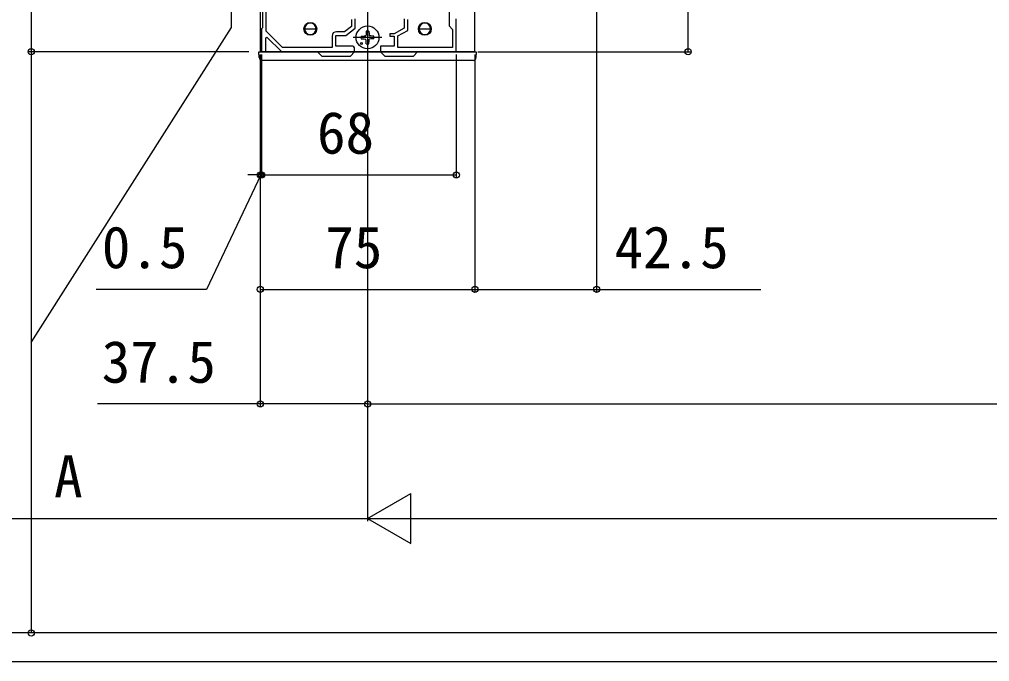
# Model space of a CAD drawing. Units: millimetres, scale not verified. Extents: x -875 to 875, y -1304 to 1298.
# Drawn here: x -621.6 to -282.7, y -1304.4 to -1080.1 of the extents above; entities that cross this region are included whole.
import ezdxf
from ezdxf.enums import TextEntityAlignment as Align

# ---------------------------------------------------------------- set-up
doc = ezdxf.new("R2010")
doc.units = ezdxf.units.MM
doc.header["$LTSCALE"] = 8
for name, color, linetype in [('0-3_YKK_11', 7, 'Continuous'), ('0-4_YKK_12', 2, 'Continuous'), ('0-5_YKK_13', 4, 'Continuous'), ('0-7_YKK_D', 6, 'Continuous'), ('0-8_YKK_ZWAK', 7, 'Continuous'), ('0-9_YSS_K', 3, 'Continuous')]:
    doc.layers.add(name, color=color, linetype=linetype)
doc.styles.add('ＭＳ ゴシック', font='')
doc.styles.get('ＭＳ ゴシック').set_extended_font_data('MS Gothic')

msp = doc.modelspace()

# ---------------------------------------------------------------- linework, layer by layer
at = {"layer": '0-3_YKK_11'}
for points in [[(-535.4, -1084.257), (-535.4, -947.7)], [(-536.7, -949.7), (-536.7, -1083.1), (-537, -1083.4), (-537, -1091.4), (-535.5, -1091.4), (-535.5, -1086.5), (-535.132, -1086.346), (-530, -1091.4), (-504.5, -1091.4), (-504.5, -1090.4)], [(-471.5, -1076.4), (-471.5, -1082.4), (-470.3, -1083.6), (-470.3, -1089.9)], [(-505.5, -1089.4), (-511.1, -1089.4), (-511.1, -1085.7), (-507.6, -1085.7), (-504.3, -1083.2), (-504.3, -1079.9)], [(-505.6, -1080.1), (-505.6, -1082.554), (-508.037, -1084.4), (-510.9, -1084.4)], [(-487.2, -1079.9), (-487.2, -1083.2), (-490.7, -1085.1), (-492.2, -1085.1), (-492.2, -1086), (-490.7, -1086), (-490.7, -1089.4), (-495.5, -1089.4), (-495.5, -1091.4), (-469, -1091.4), (-469, -1079.858)], [(-470.3, -1089.9), (-489.4, -1089.9), (-489.4, -1085.873), (-485.9, -1083.973), (-485.9, -1080.1)], [(-512.4, -1085.9), (-512.4, -1089.9), (-529.67, -1089.9), (-535.4, -1084.257)]]:
    msp.add_lwpolyline(points, dxfattribs=at)
for centre, radius, start, end in [((-510.9, -1085.9), 1.5, 90.00001, 179.99999), ((-505.5, -1090.4), 1, 0.00001, 89.99999)]:
    msp.add_arc(centre, radius, start, end, dxfattribs=at)
at = {"layer": '0-4_YKK_12'}
for p, q in [((-500, -841.021), (-500, -1096.105)), ((-462.5, -1091.4), (-537.5, -1091.4))]:
    msp.add_line(p, q, dxfattribs=at)
msp.add_lwpolyline([(-537.5, -841.021), (-537.5, -1091.4), (-462.5, -1091.4), (-462.5, -1053.906)], dxfattribs=at)
for centre in [(-520, -1083.4), (-480, -1083.4)]:
    msp.add_circle(centre, 2.25, dxfattribs=at)
at = {"layer": '0-5_YKK_13'}
for p, q in [((-522, -1083.4), (-518, -1083.4)), ((-522, -1083.4), (-522, -1084.431)), ((-518, -1084.431), (-518, -1083.4)), ((-500.5, -1084.155), (-500.519, -1085.263)), ((-500, -1081.4), (-500, -1091.4)), ((-499.5, -1084.155), (-499.481, -1085.263)), ((-482, -1083.4), (-478, -1083.4)), ((-482, -1083.4), (-482, -1084.431)), ((-478, -1084.431), (-478, -1083.4)), ((-495, -1086.4), (-505, -1086.4)), ((-502.245, -1085.9), (-501.137, -1085.881)), ((-502.245, -1086.9), (-501.137, -1086.919)), ((-501.137, -1085.881), (-500.62, -1085.78)), ((-501.137, -1086.919), (-500.62, -1087.02)), ((-500.519, -1085.263), (-500.62, -1085.78)), ((-500.519, -1087.537), (-500.62, -1087.02)), ((-500.5, -1088.645), (-500.519, -1087.537)), ((-499.5, -1088.645), (-499.481, -1087.537)), ((-499.481, -1085.263), (-499.38, -1085.78)), ((-499.481, -1087.537), (-499.38, -1087.02)), ((-498.863, -1085.881), (-499.38, -1085.78)), ((-498.863, -1086.919), (-499.38, -1087.02)), ((-497.755, -1085.9), (-498.863, -1085.881)), ((-497.755, -1086.9), (-498.863, -1086.919)), ((-537.401, -1091.4), (-517.5, -1091.4)), ((-463.124, -1094.4), (-536.876, -1094.4)), ((-516, -1092.9), (-517.5, -1091.4)), ((-517.5, -1091.4), (-504.5, -1091.4)), ((-516, -1092.9), (-506, -1092.9)), ((-504.5, -1091.4), (-506, -1092.9)), ((-504.5, -1091.4), (-495.5, -1091.4)), ((-494, -1092.9), (-495.5, -1091.4)), ((-495.5, -1091.4), (-482.5, -1091.4)), ((-494, -1092.9), (-484, -1092.9)), ((-482.5, -1091.4), (-484, -1092.9)), ((-482.5, -1091.4), (-462.599, -1091.4)), ((-462.599, -1091.4), (-462, -1091.4)), ((-462, -1091.4), (-462.126, -1093.461))]:
    msp.add_line(p, q, dxfattribs=at)
msp.add_lwpolyline([(-537.874, -1093.461), (-538, -1091.4), (-537.401, -1091.4)], dxfattribs=at)
for centre, radius in [((-500, -1086.4), 4), ((-502.121, -1088.521), 0.3)]:
    msp.add_circle(centre, radius, dxfattribs=at)
for centre, radius, start, end in [((-520, -1083.4), 2, 0, 180), ((-520, -1083.4), 2, 180, 0), ((-500, -1086.4), 2.3, 77.44414, 102.55586), ((-480, -1083.4), 2, 0, 180), ((-480, -1083.4), 2, 180, 0), ((-500, -1086.4), 2.3, 167.44414, 192.55586), ((-500, -1086.4), 2.3, 347.44414, 12.55586), ((-500, -1086.4), 2.3, 257.44414, 282.55586), ((-536.876, -1093.4), 1, 183.5, 270), ((-463.124, -1093.4), 1, 270, 356.5)]:
    msp.add_arc(centre, radius, start, end, dxfattribs=at)
at = {"layer": '0-7_YKK_D'}
for p, q in [((-500, -533.572), (-500, -1255.4)), ((-420, -934.9), (-420, -1175.4)), ((-617.5, -946.4), (-617.5, -1091.4)), ((-388, -1091.4), (-388, -1006.9)), ((-541.5, -1091.4), (-618.5, -1091.4)), ((-541.5, -1091.4), (-618.5, -1091.4)), ((-617.5, -1091.4), (-617.5, -1294.4)), ((-537.5, -1092.4), (-537.5, -1175.4)), ((-537.5, -1092.4), (-537.5, -1135.4)), ((-537, -1092.4), (-537, -1135.4)), ((-537, -1092.4), (-537, -1135.4)), ((-469, -1092.4), (-469, -1135.4)), ((-462.5, -1092.4), (-462.5, -1175.4)), ((-462.5, -1092.4), (-462.5, -1175.4)), ((-461.5, -1091.4), (-387, -1091.4)), ((-537.5, -1097.9), (-537.5, -1215.4)), ((-500, -1104.9), (-500, -1215.4)), ((-500, -1114.9), (-500, -1215.4)), ((-500, -1114.9), (-500, -1255.4)), ((-537.5, -1134.4), (-541.8, -1134.4)), ((-537.5, -1134.4), (-537, -1134.4)), ((-537.5, -1134.4), (-537, -1134.4)), ((-537, -1134.4), (-469, -1134.4)), ((-537, -1134.4), (-532.7, -1134.4)), ((-537.5, -1174.4), (-462.5, -1174.4)), ((-500, -1214.4), (0, -1214.4)), ((-500, -1254.4), (-484.845, -1245.65)), ((-484.845, -1263.15), (-484.845, -1245.65)), ((-700.6, -1254.4), (-500, -1254.4)), ((-500, -1254.4), (-484.845, -1263.15)), ((-500, -1254.4), (-469.689, -1254.4)), ((-482.5, -1254.4), (482.5, -1254.4))]:
    msp.add_line(p, q, dxfattribs=at)
for points in [[(-617.5, -1192.9), (-547.5, -1082.879), (-547.5, -954.914)], [(-537.25, -1134.4), (-556.297, -1174.4), (-594.797, -1174.4)], [(-462.5, -1174.4), (-420, -1174.4), (-362.655, -1174.4)], [(-500, -1214.4), (-537.5, -1214.4), (-594.391, -1214.4)]]:
    msp.add_lwpolyline(points, dxfattribs=at)
for centre in [(-617.5, -1091.4), (-617.5, -1091.4), (-388, -1091.4), (-537.5, -1134.4), (-537, -1134.4), (-537, -1134.4), (-469, -1134.4), (-537.5, -1174.4), (-462.5, -1174.4), (-462.5, -1174.4), (-420, -1174.4), (-537.5, -1214.4), (-500, -1214.4), (-500, -1214.4), (-617.5, -1294.4)]:
    msp.add_circle(centre, 1.075, dxfattribs=at)
at = {"layer": '0-8_YKK_ZWAK'}
msp.add_lwpolyline([(-875, -1304.4), (875, -1304.4), (875, 1245.6)], dxfattribs=at)
at = {"layer": '0-9_YSS_K'}
msp.add_line((790.087, -1294.4), (-781.795, -1294.4), dxfattribs=at)

# ---------------------------------------------------------------- texts
at = {"layer": '0-7_YKK_D', "style": 'ＭＳ ゴシック'}
for s, p in [('68', (-517.659, -1131.4)), ('0.5', (-592.82, -1171.4)), ('75', (-514.773, -1171.4)), ('42.5', (-413.723, -1171.4)), ('37.5', (-592.868, -1211.4)), ('A', (-609.505, -1251.4))]:
    msp.add_text(s, height=14.66, dxfattribs=at).set_placement(p, align=Align.BOTTOM_LEFT)

doc.saveas('drawing.dxf')
